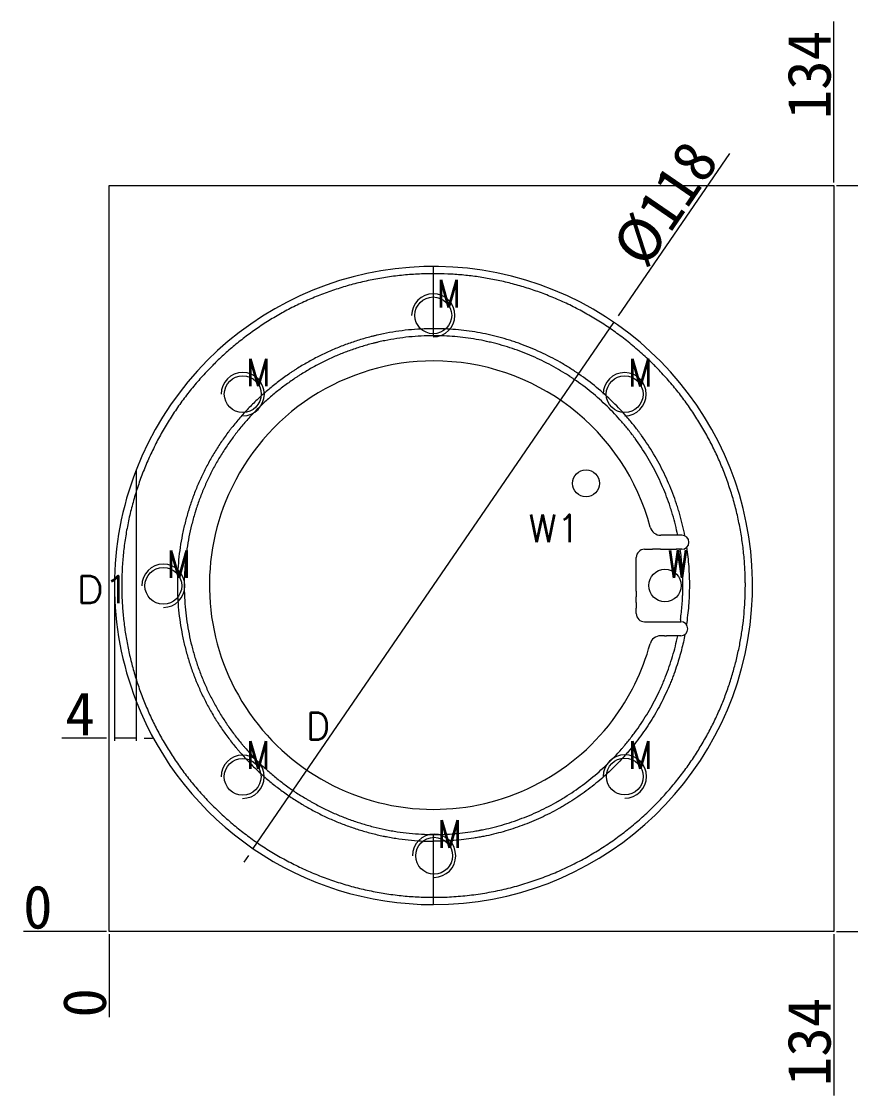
# Model space of a CAD drawing. Header units: millimetres. Extents: x 18002 to 18519, y 54710 to 54944.
# Drawn here: x 18002.1 to 18155.4, y 54709.8 to 54908.4 of the extents above; entities that cross this region are included whole.
import ezdxf

# ---------------------------------------------------------------- set-up
doc = ezdxf.new("R2010")
doc.units = ezdxf.units.MM
doc.linetypes.add('DASHED', pattern=[0])
for name, color, linetype in [('dim', 4, 'Continuous'), ('PUNCH', 2, 'Continuous'), ('PUNCH_W', 1, 'Continuous')]:
    doc.layers.add(name, color=color, linetype=linetype)
doc.styles.add('_PUG_ERP', font='txt')
doc.styles.add('chinesef_fs', font='txt.shx', dxfattribs={"bigfont": 'gbcbig.shx'})
doc.dimstyles.new('_PUG_ERP', dxfattribs={"dimtxt": 8, "dimasz": 1.5, "dimexe": 0.5, "dimexo": 0.5, "dimgap": 0.5, "dimtad": 1, "dimtxsty": '_PUG_ERP', "dimblk": 'CLOSEDBLANK', "dimcen": 0, "dimclrd": 4, "dimclre": 4, "dimclrt": 3, "dimazin": 3, "dimtfac": 1, "dimtmove": 0, "dimatfit": 3, "dimldrblk": 'CLOSEDBLANK', "dimlwd": 9, "dimlwe": 9})

# ---------------------------------------------------------------- blocks, each defined once
blk = doc.blocks.new('*D734')
at = {"layer": 'Defpoints', "color": 0}
for p in [(18111.65, 54852.75), (18044.92, 54755.43)]:
    blk.add_point(p, dxfattribs=at)
at = {"layer": 'dim', "color": 4, "lineweight": 9}
for p, q in [((18112.5, 54853.99), (18133.07, 54884)), ((18044.92, 54755.43), (18111.65, 54852.75)), ((18044.08, 54754.19), (18043.23, 54752.95))]:
    blk.add_line(p, q, dxfattribs=at)
at = {"layer": 'dim', "color": 3, "lineweight": 13, "insert": (18121.22, 54874.66), "char_height": 8, "attachment_point": 5, "rotation": 55.5651, "style": '_PUG_ERP'}
blk.add_mtext('%%c118', dxfattribs=at)
blk = doc.blocks.new('_ClosedBlank')
blk = doc.blocks.new('*D735')
at = {"layer": 'Defpoints', "color": 0}
for p in [(18019.29, 54804.09), (18023.29, 54804.09), (18019.29, 54775.89)]:
    blk.add_point(p, dxfattribs=at)
at = {"layer": 'dim', "color": 4, "lineweight": 9}
for p, q in [((18019.29, 54803.59), (18019.29, 54775.39)), ((18023.29, 54803.59), (18023.29, 54775.39)), ((18017.79, 54775.89), (18009.57, 54775.89)), ((18023.29, 54775.89), (18019.29, 54775.89)), ((18024.79, 54775.89), (18026.29, 54775.89))]:
    blk.add_line(p, q, dxfattribs=at)
at = {"layer": 'dim', "color": 3, "lineweight": 13, "insert": (18012.93, 54780.39), "char_height": 8, "attachment_point": 5, "style": '_PUG_ERP'}
blk.add_mtext('4', dxfattribs=at)
blk = doc.blocks.new('*D736')
at = {"layer": 'Defpoints', "color": 0}
for p in [(18018.29, 54740.09), (18152.29, 54740.09), (18162.29, 54740.09)]:
    blk.add_point(p, dxfattribs=at)
at = {"layer": 'dim', "color": 4, "lineweight": 9}
blk.add_line((18152.79, 54740.09), (18168.12, 54740.09), dxfattribs=at)
at = {"layer": 'dim', "color": 3, "lineweight": 13, "insert": (18165.45, 54744.59), "char_height": 8, "attachment_point": 5, "style": '_PUG_ERP'}
blk.add_mtext('0', dxfattribs=at)
blk = doc.blocks.new('*D737')
at = {"layer": 'Defpoints', "color": 0}
for p in [(18152.29, 54878.09), (18162.29, 54878.09), (18018.29, 54740.09)]:
    blk.add_point(p, dxfattribs=at)
at = {"layer": 'dim', "color": 4, "lineweight": 9}
blk.add_line((18152.79, 54878.09), (18182.22, 54878.09), dxfattribs=at)
at = {"layer": 'dim', "color": 3, "lineweight": 13, "insert": (18172.5, 54882.59), "char_height": 8, "attachment_point": 5, "style": '_PUG_ERP'}
blk.add_mtext('138', dxfattribs=at)
blk = doc.blocks.new('*D738')
at = {"layer": 'Defpoints', "color": 0}
for p in [(18008.29, 54740.09), (18018.29, 54740.09), (18018.29, 54740.09)]:
    blk.add_point(p, dxfattribs=at)
at = {"layer": 'dim', "color": 4, "lineweight": 9}
blk.add_line((18017.79, 54740.09), (18002.45, 54740.09), dxfattribs=at)
at = {"layer": 'dim', "color": 3, "lineweight": 13, "insert": (18005.12, 54744.59), "char_height": 8, "attachment_point": 5, "style": '_PUG_ERP'}
blk.add_mtext('0', dxfattribs=at)
blk = doc.blocks.new('*D739')
at = {"layer": 'Defpoints', "color": 0}
for p in [(18018.29, 54740.09), (18152.29, 54740.09), (18152.29, 54730.09)]:
    blk.add_point(p, dxfattribs=at)
at = {"layer": 'dim', "color": 4, "lineweight": 9}
blk.add_line((18152.29, 54739.59), (18152.29, 54709.78), dxfattribs=at)
at = {"layer": 'dim', "color": 3, "lineweight": 13, "insert": (18147.79, 54719.68), "char_height": 8, "attachment_point": 5, "rotation": 90, "style": '_PUG_ERP'}
blk.add_mtext('134', dxfattribs=at)
blk = doc.blocks.new('*D740')
at = {"layer": 'Defpoints', "color": 0}
for p in [(18018.29, 54740.09), (18018.29, 54740.09), (18018.29, 54730.09)]:
    blk.add_point(p, dxfattribs=at)
at = {"layer": 'dim', "color": 4, "lineweight": 9}
blk.add_line((18018.29, 54739.59), (18018.29, 54724.25), dxfattribs=at)
at = {"layer": 'dim', "color": 3, "lineweight": 13, "insert": (18013.79, 54726.92), "char_height": 8, "attachment_point": 5, "rotation": 90, "style": '_PUG_ERP'}
blk.add_mtext('0', dxfattribs=at)
blk = doc.blocks.new('*D741')
at = {"layer": 'Defpoints', "color": 0}
for p in [(18152.29, 54888.09), (18152.29, 54878.09), (18018.29, 54740.09)]:
    blk.add_point(p, dxfattribs=at)
at = {"layer": 'dim', "color": 4, "lineweight": 9}
blk.add_line((18152.29, 54878.59), (18152.29, 54908.4), dxfattribs=at)
at = {"layer": 'dim', "color": 3, "lineweight": 13, "insert": (18147.79, 54898.49), "char_height": 8, "attachment_point": 5, "rotation": 90, "style": '_PUG_ERP'}
blk.add_mtext('134', dxfattribs=at)

msp = doc.modelspace()

# ---------------------------------------------------------------- linework, layer by layer
at = {"layer": 'dim', "color": 252, "linetype": 'DASHED', "lineweight": 13, "ltscale": 0.2}
msp.add_lwpolyline([(18018.287, 54740.088), (18018.287, 54878.088), (18152.287, 54878.088), (18152.287, 54740.088)], close=True, dxfattribs=at)
at = {"layer": 'PUNCH', "color": 2, "linetype": 'Continuous', "lineweight": 18}
msp.add_line((18023.287, 54825.442), (18023.287, 54782.734), dxfattribs=at)
at = {"layer": 'PUNCH', "color": 2, "linetype": 'DASHED', "lineweight": 13, "ltscale": 0.34348}
msp.add_line((18078.292, 54745.088), (18078.292, 54746.434), dxfattribs=at)
at = {"layer": 'PUNCH', "color": 42, "linetype": 'Continuous', "lineweight": 18}
for centre, radius in [((18078.243, 54854.05), 3.403), ((18043.006, 54839.48), 3.403), ((18113.639, 54839.473), 3.403), ((18106.487, 54822.988), 2.5), ((18028.324, 54804.044), 3.403), ((18042.989, 54768.728), 3.403), ((18113.663, 54768.771), 3.403), ((18078.39, 54754.125), 3.403)]:
    msp.add_circle(centre, radius, dxfattribs=at)
at = {"layer": 'PUNCH', "color": 1, "linetype": 'Continuous', "lineweight": 18}
for start, end in [(270, 158.78093), (158.78093, 201.21907), (201.21907, 270)]:
    msp.add_arc((18078.287, 54804.088), 59, start, end, dxfattribs=at)
at = {"layer": 'PUNCH', "color": 42, "linetype": 'Continuous', "lineweight": 13}
for centre in [(18078.243, 54854.05), (18043.006, 54839.48), (18113.639, 54839.473), (18028.324, 54804.044), (18042.989, 54768.728), (18113.663, 54768.771), (18078.39, 54754.125)]:
    msp.add_arc(centre, 4, 270, 180, dxfattribs=at)
at = {"layer": 'PUNCH', "color": 155, "linetype": 'DASHED', "lineweight": 13, "ltscale": 0.34348}
for points in [[(18078.292, 54861.758), (18078.295, 54862.201), (18078.299, 54862.645), (18078.303, 54863.088)], [(18124.388, 54803.234), (18124.399, 54803.823), (18124.399, 54804.41), (18124.388, 54804.996)], [(18123.964, 54797.808), (18123.945, 54797.668), (18123.925, 54797.528), (18123.904, 54797.388)], [(18124.786, 54795.036), (18124.602, 54794.09), (18124.176, 54792.211), (18123.634, 54790.355), (18123.334, 54789.433)]]:
    msp.add_open_spline(points, degree=3, dxfattribs=at)
for points, degree, knots in [([(18078.292, 54861.758), (18077.294, 54861.758), (18076.299, 54861.732), (18074.814, 54861.655), (18074.32, 54861.623), (18073.335, 54861.546), (18072.844, 54861.502), (18071.866, 54861.4), (18071.378, 54861.344), (18070.405, 54861.218), (18069.92, 54861.149), (18068.954, 54860.999), (18068.473, 54860.917), (18067.514, 54860.744), (18067.037, 54860.651), (18065.612, 54860.355), (18064.67, 54860.134), (18062.804, 54859.647), (18061.881, 54859.381), (18060.056, 54858.806), (18059.153, 54858.497), (18057.816, 54858.002), (18057.374, 54857.832), (18056.494, 54857.481), (18056.058, 54857.3), (18055.19, 54856.93), (18054.76, 54856.739), (18053.905, 54856.349), (18053.48, 54856.148), (18052.638, 54855.738), (18052.22, 54855.529), (18051.391, 54855.1), (18050.981, 54854.881), (18049.758, 54854.211), (18048.956, 54853.746), (18047.382, 54852.781), (18046.61, 54852.282), (18045.095, 54851.252), (18044.353, 54850.72), (18042.9, 54849.627), (18042.189, 54849.065), (18041.147, 54848.201), (18040.803, 54847.91), (18040.125, 54847.32), (18039.79, 54847.021), (18039.128, 54846.418), (18038.801, 54846.113), (18038.155, 54845.497), (18037.837, 54845.186), (18037.522, 54844.871), (18037.521, 54844.87), (18037.52, 54844.869), (18037.518, 54844.867), (18037.514, 54844.863), (18037.505, 54844.854), (18037.486, 54844.835), (18037.45, 54844.799), (18037.377, 54844.726), (18037.232, 54844.579), (18037.108, 54844.453), (18036.861, 54844.2), (18036.697, 54844.03), (18036.209, 54843.517), (18035.888, 54843.171), (18035.254, 54842.472), (18034.941, 54842.119), (18034.325, 54841.404), (18034.021, 54841.043), (18033.124, 54839.949), (18032.543, 54839.205), (18031.418, 54837.689), (18030.875, 54836.917), (18029.826, 54835.349), (18029.321, 54834.551), (18028.594, 54833.337), (18028.356, 54832.929), (18027.891, 54832.108), (18027.663, 54831.695), (18027.219, 54830.863), (18027.001, 54830.444), (18026.577, 54829.601), (18026.37, 54829.177), (18025.966, 54828.324), (18025.77, 54827.895), (18025.387, 54827.032), (18025.202, 54826.598), (18024.66, 54825.291), (18024.32, 54824.41), (18023.684, 54822.633), (18023.388, 54821.737), (18022.84, 54819.931), (18022.589, 54819.021), (18022.245, 54817.648), (18022.136, 54817.188), (18021.929, 54816.268), (18021.831, 54815.806), (18021.647, 54814.881), (18021.561, 54814.417), (18021.4, 54813.487), (18021.325, 54813.021), (18021.186, 54812.088), (18021.123, 54811.62), (18021.007, 54810.683), (18020.955, 54810.215), (18020.863, 54809.276), (18020.822, 54808.806), (18020.753, 54807.864), (18020.724, 54807.393), (18020.655, 54805.979), (18020.632, 54805.036), (18020.632, 54804.092), (18020.632, 54804.091), (18020.632, 54804.09), (18020.632, 54804.089), (18020.632, 54804.086), (18020.632, 54804.08), (18020.632, 54804.068), (18020.632, 54804.044), (18020.632, 54803.996), (18020.632, 54803.9), (18020.633, 54803.707), (18020.636, 54803.322), (18020.642, 54802.992), (18020.657, 54802.331), (18020.672, 54801.89), (18020.733, 54800.566), (18020.794, 54799.682), (18020.916, 54798.357), (18020.962, 54797.915), (18021.064, 54797.031), (18021.12, 54796.59), (18021.243, 54795.706), (18021.31, 54795.265), (18021.454, 54794.383), (18021.531, 54793.943), (18021.695, 54793.062), (18021.783, 54792.623), (18021.968, 54791.745), (18022.066, 54791.306), (18022.272, 54790.431), (18022.489, 54789.556), (18022.727, 54788.686), (18023.099, 54787.383), (18023.368, 54786.518), (18023.949, 54784.799), (18024.26, 54783.943), (18024.924, 54782.246), (18025.276, 54781.403), (18026.023, 54779.732), (18026.418, 54778.902), (18027.247, 54777.261), (18027.683, 54776.449), (18028.594, 54774.843), (18029.07, 54774.048), (18030.061, 54772.481), (18030.577, 54771.708), (18031.648, 54770.183), (18032.203, 54769.433), (18033.065, 54768.325), (18033.357, 54767.959), (18033.95, 54767.233), (18034.251, 54766.874), (18034.864, 54766.161), (18035.174, 54765.808), (18035.805, 54765.109), (18036.125, 54764.763), (18037.099, 54763.736), (18037.766, 54763.066), (18039.136, 54761.757), (18039.839, 54761.118), (18041.277, 54759.873), (18042.013, 54759.267), (18043.519, 54758.089), (18044.287, 54757.518), (18045.856, 54756.412), (18046.655, 54755.878), (18047.876, 54755.106), (18048.287, 54754.853), (18049.116, 54754.358), (18049.534, 54754.115), (18050.798, 54753.402), (18051.654, 54752.947), (18052.957, 54752.295), (18053.395, 54752.083), (18054.277, 54751.671), (18054.72, 54751.469), (18055.614, 54751.078), (18056.063, 54750.888), (18056.968, 54750.519), (18057.424, 54750.34), (18058.798, 54749.82), (18059.725, 54749.496), (18061.597, 54748.895), (18062.543, 54748.617), (18064.452, 54748.111), (18065.415, 54747.881), (18066.87, 54747.574), (18067.357, 54747.478), (18068.333, 54747.298), (18068.823, 54747.214), (18069.807, 54747.059), (18070.3, 54746.988), (18071.289, 54746.858), (18071.785, 54746.8), (18072.779, 54746.696), (18073.277, 54746.65), (18074.275, 54746.571), (18074.775, 54746.539), (18076.279, 54746.46), (18077.284, 54746.434), (18078.292, 54746.434)], 3, [0, 0, 0, 0, 0.015625, 0.015625, 0.0234375, 0.0234375, 0.03125, 0.03125, 0.0390625, 0.0390625, 0.046875, 0.046875, 0.0546875, 0.0546875, 0.0625, 0.0625, 0.078125, 0.078125, 0.09375, 0.09375, 0.109375, 0.109375, 0.1171875, 0.1171875, 0.125, 0.125, 0.1328125, 0.1328125, 0.140625, 0.140625, 0.1484375, 0.1484375, 0.15625, 0.15625, 0.171875, 0.171875, 0.1875, 0.1875, 0.203125, 0.203125, 0.21875, 0.21875, 0.2265625, 0.2265625, 0.234375, 0.234375, 0.2421875, 0.2421875, 0.25, 0.25, 0.2500153, 0.2500153, 0.2500305, 0.250061, 0.2501221, 0.2502441, 0.2504883, 0.2509766, 0.2519531, 0.2539062, 0.2539062, 0.2578125, 0.2578125, 0.265625, 0.265625, 0.2734375, 0.2734375, 0.28125, 0.28125, 0.296875, 0.296875, 0.3125, 0.3125, 0.328125, 0.328125, 0.3359375, 0.3359375, 0.34375, 0.34375, 0.3515625, 0.3515625, 0.359375, 0.359375, 0.3671875, 0.3671875, 0.375, 0.375, 0.390625, 0.390625, 0.40625, 0.40625, 0.421875, 0.421875, 0.4296875, 0.4296875, 0.4375, 0.4375, 0.4453125, 0.4453125, 0.453125, 0.453125, 0.4609375, 0.4609375, 0.46875, 0.46875, 0.4765625, 0.4765625, 0.484375, 0.484375, 0.5, 0.5, 0.5000076, 0.5000076, 0.5000153, 0.5000305, 0.500061, 0.5001221, 0.5002441, 0.5004883, 0.5009766, 0.5019531, 0.5039062, 0.5078125, 0.5078125, 0.515625, 0.515625, 0.53125, 0.53125, 0.5390625, 0.5390625, 0.546875, 0.546875, 0.5546875, 0.5546875, 0.5625, 0.5625, 0.5703125, 0.5703125, 0.578125, 0.578125, 0.5859375, 0.59375, 0.59375, 0.609375, 0.609375, 0.625, 0.625, 0.640625, 0.640625, 0.65625, 0.65625, 0.671875, 0.671875, 0.6875, 0.6875, 0.703125, 0.703125, 0.71875, 0.71875, 0.7265625, 0.7265625, 0.734375, 0.734375, 0.7421875, 0.7421875, 0.75, 0.75, 0.765625, 0.765625, 0.78125, 0.78125, 0.796875, 0.796875, 0.8125, 0.8125, 0.828125, 0.828125, 0.8359375, 0.8359375, 0.84375, 0.84375, 0.859375, 0.859375, 0.8671875, 0.8671875, 0.875, 0.875, 0.8828125, 0.8828125, 0.890625, 0.890625, 0.90625, 0.90625, 0.921875, 0.921875, 0.9375, 0.9375, 0.9453125, 0.9453125, 0.953125, 0.953125, 0.9609375, 0.9609375, 0.96875, 0.96875, 0.9765625, 0.9765625, 0.984375, 0.984375, 1, 1, 1, 1]), ([(18078.292, 54851.59), (18078.292, 54851.675), (18078.292, 54851.965), (18078.292, 54852.466), (18078.292, 54853.299), (18078.292, 54854.443), (18078.292, 54855.992), (18078.292, 54858.256), (18078.292, 54859.859), (18078.292, 54860.895), (18078.292, 54861.492), (18078.292, 54861.758)], 5, [0, 0, 0, 0, 0, 0, 0.0283927, 0.0960099, 0.163627, 0.2681736, 0.3727202, 0.5818135, 1, 1, 1, 1, 1, 1]), ([(18078.292, 54746.434), (18079.41, 54746.434), (18080.523, 54746.466), (18082.181, 54746.562), (18082.732, 54746.602), (18083.83, 54746.698), (18084.377, 54746.753), (18085.466, 54746.879), (18086.008, 54746.95), (18087.088, 54747.106), (18087.626, 54747.192), (18088.696, 54747.377), (18089.227, 54747.478), (18090.286, 54747.692), (18090.812, 54747.807), (18091.859, 54748.05), (18092.38, 54748.179), (18093.414, 54748.45), (18093.928, 54748.592), (18095.459, 54749.039), (18096.467, 54749.363), (18097.956, 54749.888), (18098.449, 54750.07), (18099.427, 54750.445), (18099.912, 54750.638), (18100.874, 54751.038), (18101.351, 54751.243), (18102.297, 54751.666), (18102.767, 54751.884), (18103.696, 54752.33), (18104.157, 54752.558), (18105.069, 54753.026), (18105.521, 54753.266), (18106.863, 54754), (18107.74, 54754.511), (18109.457, 54755.572), (18110.296, 54756.121), (18111.937, 54757.258), (18112.739, 54757.844), (18113.911, 54758.749), (18114.297, 54759.055), (18115.058, 54759.674), (18115.434, 54759.988), (18116.175, 54760.623), (18116.541, 54760.945), (18117.262, 54761.595), (18117.618, 54761.923), (18118.668, 54762.92), (18119.348, 54763.598), (18120.665, 54764.979), (18121.304, 54765.682), (18122.537, 54767.109), (18123.133, 54767.834), (18124.282, 54769.303), (18124.835, 54770.047), (18125.899, 54771.552), (18126.41, 54772.313), (18127.145, 54773.464), (18127.384, 54773.85), (18127.853, 54774.624), (18128.082, 54775.013), (18128.53, 54775.794), (18128.749, 54776.185), (18129.175, 54776.971), (18129.383, 54777.365), (18129.992, 54778.551), (18130.377, 54779.346), (18131.107, 54780.944), (18131.451, 54781.745), (18132.099, 54783.353), (18132.402, 54784.16), (18132.97, 54785.775), (18133.234, 54786.584), (18133.724, 54788.201), (18133.949, 54789.01), (18134.362, 54790.627), (18134.55, 54791.434), (18134.889, 54793.045), (18135.039, 54793.849), (18135.306, 54795.451), (18135.421, 54796.25), (18135.617, 54797.841), (18135.697, 54798.633), (18135.826, 54800.208), (18135.873, 54800.992), (18135.936, 54802.55), (18135.951, 54803.324), (18135.951, 54804.092), (18135.951, 54804.093), (18135.951, 54804.093), (18135.951, 54804.094), (18135.951, 54804.095), (18135.951, 54804.099), (18135.951, 54804.105), (18135.951, 54804.118), (18135.951, 54804.144), (18135.951, 54804.195), (18135.951, 54804.299), (18135.95, 54804.505), (18135.946, 54804.918), (18135.94, 54805.271), (18135.923, 54805.979), (18135.905, 54806.45), (18135.859, 54807.393), (18135.83, 54807.864), (18135.761, 54808.805), (18135.72, 54809.275), (18135.628, 54810.214), (18135.576, 54810.683), (18135.461, 54811.619), (18135.397, 54812.087), (18135.259, 54813.021), (18135.184, 54813.487), (18135.022, 54814.416), (18134.936, 54814.88), (18134.752, 54815.805), (18134.654, 54816.267), (18134.448, 54817.188), (18134.339, 54817.647), (18133.995, 54819.02), (18133.743, 54819.93), (18133.195, 54821.736), (18132.899, 54822.632), (18132.263, 54824.409), (18131.924, 54825.29), (18131.382, 54826.598), (18131.196, 54827.031), (18130.814, 54827.894), (18130.617, 54828.323), (18130.214, 54829.176), (18130.007, 54829.6), (18129.582, 54830.443), (18129.365, 54830.862), (18128.92, 54831.694), (18128.693, 54832.107), (18128.228, 54832.929), (18127.99, 54833.336), (18127.262, 54834.551), (18126.757, 54835.348), (18125.709, 54836.917), (18125.165, 54837.689), (18124.041, 54839.205), (18123.46, 54839.949), (18122.562, 54841.043), (18122.258, 54841.404), (18121.642, 54842.119), (18121.329, 54842.472), (18120.695, 54843.171), (18120.374, 54843.517), (18119.723, 54844.201), (18119.394, 54844.538), (18119.06, 54844.872), (18119.06, 54844.872), (18119.059, 54844.873), (18119.058, 54844.874), (18119.055, 54844.877), (18119.05, 54844.882), (18119.041, 54844.891), (18119.021, 54844.911), (18118.982, 54844.95), (18118.903, 54845.028), (18118.746, 54845.184), (18118.61, 54845.317), (18118.338, 54845.582), (18118.156, 54845.758), (18117.606, 54846.279), (18117.235, 54846.621), (18116.487, 54847.294), (18116.11, 54847.625), (18115.348, 54848.275), (18114.964, 54848.595), (18113.802, 54849.536), (18113.014, 54850.14), (18111.416, 54851.303), (18110.606, 54851.861), (18109.376, 54852.663), (18108.964, 54852.925), (18108.134, 54853.436), (18107.717, 54853.686), (18106.878, 54854.174), (18106.457, 54854.413), (18105.61, 54854.877), (18105.185, 54855.104), (18104.331, 54855.545), (18103.903, 54855.76), (18103.042, 54856.177), (18102.61, 54856.381), (18101.309, 54856.972), (18100.437, 54857.343), (18098.684, 54858.039), (18097.802, 54858.364), (18096.033, 54858.968), (18095.146, 54859.247), (18093.812, 54859.631), (18093.367, 54859.754), (18092.476, 54859.987), (18092.03, 54860.099), (18091.138, 54860.31), (18090.692, 54860.41), (18089.8, 54860.599), (18089.354, 54860.688), (18088.462, 54860.855), (18088.016, 54860.933), (18087.125, 54861.079), (18086.679, 54861.146), (18085.789, 54861.27), (18085.344, 54861.326), (18084.456, 54861.429), (18084.012, 54861.475), (18082.684, 54861.597), (18081.8, 54861.657), (18080.04, 54861.738), (18079.163, 54861.758), (18078.292, 54861.758)], 3, [0, 0, 0, 0, 0.015625, 0.015625, 0.0234375, 0.0234375, 0.03125, 0.03125, 0.0390625, 0.0390625, 0.046875, 0.046875, 0.0546875, 0.0546875, 0.0625, 0.0625, 0.0703125, 0.0703125, 0.078125, 0.078125, 0.09375, 0.09375, 0.1015625, 0.1015625, 0.109375, 0.109375, 0.1171875, 0.1171875, 0.125, 0.125, 0.1328125, 0.1328125, 0.140625, 0.140625, 0.15625, 0.15625, 0.171875, 0.171875, 0.1875, 0.1875, 0.1953125, 0.1953125, 0.203125, 0.203125, 0.2109375, 0.2109375, 0.21875, 0.21875, 0.234375, 0.234375, 0.25, 0.25, 0.265625, 0.265625, 0.28125, 0.28125, 0.296875, 0.296875, 0.3046875, 0.3046875, 0.3125, 0.3125, 0.3203125, 0.3203125, 0.328125, 0.328125, 0.34375, 0.34375, 0.359375, 0.359375, 0.375, 0.375, 0.390625, 0.390625, 0.40625, 0.40625, 0.421875, 0.421875, 0.4375, 0.4375, 0.453125, 0.453125, 0.46875, 0.46875, 0.484375, 0.484375, 0.5, 0.5, 0.5000038, 0.5000038, 0.5000076, 0.5000153, 0.5000305, 0.500061, 0.5001221, 0.5002441, 0.5004883, 0.5009766, 0.5019531, 0.5039062, 0.5078125, 0.5078125, 0.515625, 0.515625, 0.5234375, 0.5234375, 0.53125, 0.53125, 0.5390625, 0.5390625, 0.546875, 0.546875, 0.5546875, 0.5546875, 0.5625, 0.5625, 0.5703125, 0.5703125, 0.578125, 0.578125, 0.59375, 0.59375, 0.609375, 0.609375, 0.625, 0.625, 0.6328125, 0.6328125, 0.640625, 0.640625, 0.6484375, 0.6484375, 0.65625, 0.65625, 0.6640625, 0.6640625, 0.671875, 0.671875, 0.6875, 0.6875, 0.703125, 0.703125, 0.71875, 0.71875, 0.7265625, 0.7265625, 0.734375, 0.734375, 0.7421875, 0.7421875, 0.75, 0.75, 0.7500076, 0.7500076, 0.7500153, 0.7500305, 0.750061, 0.7501221, 0.7502441, 0.7504883, 0.7509766, 0.7519531, 0.7539062, 0.7539062, 0.7578125, 0.7578125, 0.765625, 0.765625, 0.7734375, 0.7734375, 0.78125, 0.78125, 0.796875, 0.796875, 0.8125, 0.8125, 0.8203125, 0.8203125, 0.828125, 0.828125, 0.8359375, 0.8359375, 0.84375, 0.84375, 0.8515625, 0.8515625, 0.859375, 0.859375, 0.875, 0.875, 0.890625, 0.890625, 0.90625, 0.90625, 0.9140625, 0.9140625, 0.921875, 0.921875, 0.9296875, 0.9296875, 0.9375, 0.9375, 0.9453125, 0.9453125, 0.953125, 0.953125, 0.9609375, 0.9609375, 0.96875, 0.96875, 0.984375, 0.984375, 1, 1, 1, 1]), ([(18078.291, 54851.59), (18076.728, 54851.587), (18075.175, 54851.505), (18072.86, 54851.267), (18072.09, 54851.168), (18070.557, 54850.933), (18069.792, 54850.796), (18068.65, 54850.562), (18068.079, 54850.438), (18067.51, 54850.303), (18067.131, 54850.211), (18066.941, 54850.164), (18065.995, 54849.921), (18064.498, 54849.497), (18062.298, 54848.756), (18060.144, 54847.912), (18058.035, 54846.966), (18055.971, 54845.919), (18054.626, 54845.153), (18053.628, 54844.553), (18053.132, 54844.246), (18052.559, 54843.877), (18052.314, 54843.716), (18052.151, 54843.609), (18052.07, 54843.555), (18051.34, 54843.066), (18050.07, 54842.169), (18048.241, 54840.74), (18046.489, 54839.231), (18044.813, 54837.64), (18043.214, 54835.967), (18042.2, 54834.797), (18041.459, 54833.899), (18041.093, 54833.444), (18040.735, 54832.982), (18040.498, 54832.672), (18040.38, 54832.516), (18039.797, 54831.734), (18038.9, 54830.464), (18037.655, 54828.507), (18036.512, 54826.498), (18035.469, 54824.437), (18034.527, 54822.324), (18033.967, 54820.88), (18033.573, 54819.784), (18033.382, 54819.233), (18033.201, 54818.676), (18033.112, 54818.397), (18033.083, 54818.304), (18033.025, 54818.117), (18032.996, 54818.024), (18032.74, 54817.185), (18032.325, 54815.687), (18031.815, 54813.424), (18031.418, 54811.146), (18031.134, 54808.853), (18030.961, 54806.544), (18030.921, 54804.995), (18030.92, 54803.829), (18030.926, 54803.342), (18030.942, 54802.757), (18030.948, 54802.562), (18030.959, 54802.269), (18030.967, 54802.074), (18031.014, 54801.101), (18031.128, 54799.553), (18031.412, 54797.252), (18031.807, 54794.975), (18032.312, 54792.72), (18032.93, 54790.487), (18033.417, 54789.015), (18033.811, 54787.916), (18033.947, 54787.551), (18034.123, 54787.095), (18034.158, 54787.004), (18034.23, 54786.823), (18034.338, 54786.551), (18034.448, 54786.28), (18034.822, 54785.382), (18035.454, 54783.964), (18036.5, 54781.897), (18037.644, 54779.888), (18038.885, 54777.938), (18040.224, 54776.047), (18041.302, 54774.672), (18041.927, 54773.924), (18042.179, 54773.626), (18042.306, 54773.478), (18042.69, 54773.035), (18042.949, 54772.744), (18043.734, 54771.882), (18044.807, 54770.762), (18046.489, 54769.168), (18048.242, 54767.661), (18050.066, 54766.238), (18051.962, 54764.901), (18053.356, 54764.016), (18054.11, 54763.565), (18054.278, 54763.466), (18054.362, 54763.416), (18054.614, 54763.268), (18055.121, 54762.975), (18055.632, 54762.693), (18056.658, 54762.141), (18058.04, 54761.44), (18060.152, 54760.493), (18062.304, 54759.65), (18064.495, 54758.91), (18066.727, 54758.276), (18068.336, 54757.902), (18069.197, 54757.728), (18069.388, 54757.689), (18069.484, 54757.671), (18069.772, 54757.615), (18070.347, 54757.507), (18070.924, 54757.411), (18072.079, 54757.232), (18072.851, 54757.132), (18075.172, 54756.89), (18076.727, 54756.806), (18078.291, 54756.802)], 3, [0, 0, 0, 0, 0.03125, 0.03125, 0.046875, 0.046875, 0.0625, 0.0625, 0.0703125, 0.0742188, 0.0742188, 0.078125, 0.078125, 0.09375, 0.109375, 0.125, 0.140625, 0.15625, 0.171875, 0.171875, 0.1796875, 0.1835938, 0.1855469, 0.1855469, 0.1875, 0.1875, 0.203125, 0.21875, 0.234375, 0.25, 0.265625, 0.28125, 0.28125, 0.2890625, 0.2929688, 0.2929688, 0.296875, 0.296875, 0.3125, 0.328125, 0.34375, 0.359375, 0.375, 0.390625, 0.390625, 0.3984375, 0.4023438, 0.4023438, 0.4042969, 0.4042969, 0.40625, 0.40625, 0.421875, 0.4375, 0.453125, 0.46875, 0.484375, 0.5, 0.5, 0.5078125, 0.5097656, 0.5117187, 0.5117187, 0.515625, 0.515625, 0.53125, 0.546875, 0.5625, 0.578125, 0.59375, 0.609375, 0.609375, 0.6171875, 0.6171875, 0.6191406, 0.6191406, 0.6210937, 0.625, 0.625, 0.640625, 0.65625, 0.671875, 0.6875, 0.703125, 0.71875, 0.7226562, 0.7226562, 0.7265625, 0.7265625, 0.734375, 0.734375, 0.75, 0.765625, 0.78125, 0.796875, 0.8125, 0.828125, 0.8300781, 0.8300781, 0.8320312, 0.8320312, 0.8359375, 0.84375, 0.84375, 0.859375, 0.875, 0.890625, 0.90625, 0.921875, 0.9375, 0.9394531, 0.9394531, 0.9414062, 0.9414062, 0.9453125, 0.953125, 0.953125, 0.96875, 0.96875, 1, 1, 1, 1]), ([(18078.293, 54850.291), (18078.292, 54850.508), (18078.292, 54850.726), (18078.291, 54851.16), (18078.291, 54851.376), (18078.29, 54851.59)], 3, [0, 0, 0, 0, 0.5, 0.5, 1, 1, 1, 1]), ([(18124.781, 54813.257), (18124.521, 54814.587), (18124.204, 54815.91), (18123.781, 54817.389), (18123.733, 54817.553), (18123.636, 54817.881), (18123.586, 54818.045), (18123.434, 54818.537), (18123.329, 54818.862), (18123.005, 54819.835), (18122.775, 54820.477), (18122.047, 54822.382), (18121.509, 54823.625), (18120.33, 54826.059), (18119.689, 54827.25), (18118.302, 54829.58), (18117.557, 54830.718), (18116.658, 54831.968), (18116.557, 54832.106), (18116.354, 54832.382), (18116.251, 54832.52), (18115.942, 54832.931), (18115.734, 54833.202), (18115.1, 54834.007), (18114.667, 54834.533), (18113.339, 54836.079), (18112.412, 54837.067), (18110.48, 54838.96), (18109.474, 54839.865), (18107.382, 54841.592), (18106.296, 54842.414), (18105.028, 54843.289), (18104.886, 54843.386), (18104.602, 54843.578), (18104.174, 54843.863), (18103.743, 54844.141), (18102.875, 54844.687), (18102.29, 54845.038), (18100.516, 54846.051), (18099.307, 54846.674), (18096.837, 54847.816), (18095.576, 54848.336), (18094.127, 54848.86), (18093.966, 54848.917), (18093.642, 54849.03), (18093.48, 54849.086), (18092.993, 54849.25), (18092.667, 54849.356), (18091.689, 54849.662), (18091.035, 54849.852), (18089.064, 54850.376), (18087.741, 54850.667), (18085.074, 54851.133), (18083.732, 54851.308), (18081.027, 54851.539), (18079.664, 54851.595), (18078.291, 54851.59)], 3, [0, 0, 0, 0, 0.0625, 0.0625, 0.0703125, 0.0703125, 0.078125, 0.078125, 0.09375, 0.09375, 0.125, 0.125, 0.1875, 0.1875, 0.25, 0.25, 0.3125, 0.3125, 0.3203125, 0.3203125, 0.328125, 0.328125, 0.34375, 0.34375, 0.375, 0.375, 0.4375, 0.4375, 0.5, 0.5, 0.5625, 0.5625, 0.5703125, 0.5703125, 0.578125, 0.59375, 0.59375, 0.625, 0.625, 0.6875, 0.6875, 0.75, 0.75, 0.7578125, 0.7578125, 0.765625, 0.765625, 0.78125, 0.78125, 0.8125, 0.8125, 0.875, 0.875, 0.9375, 0.9375, 1, 1, 1, 1]), ([(18078.291, 54850.291), (18076.769, 54850.288), (18075.256, 54850.208), (18073, 54849.977), (18072.251, 54849.881), (18070.757, 54849.652), (18070.012, 54849.519), (18068.899, 54849.292), (18068.343, 54849.171), (18067.696, 54849.018), (18067.419, 54848.95), (18067.234, 54848.904), (18067.142, 54848.88), (18066.313, 54848.668), (18064.854, 54848.255), (18062.711, 54847.534), (18060.613, 54846.712), (18058.559, 54845.791), (18056.549, 54844.772), (18055.238, 54844.025), (18054.267, 54843.44), (18053.784, 54843.141), (18053.305, 54842.833), (18052.987, 54842.625), (18052.828, 54842.52), (18052.039, 54841.99), (18050.802, 54841.116), (18049.021, 54839.724), (18047.316, 54838.253), (18045.686, 54836.702), (18044.13, 54835.072), (18043.143, 54833.932), (18042.422, 54833.056), (18042.066, 54832.613), (18041.718, 54832.162), (18041.545, 54831.936), (18041.487, 54831.86), (18041.373, 54831.708), (18041.316, 54831.632), (18040.806, 54830.946), (18039.933, 54829.709), (18038.723, 54827.803), (18037.611, 54825.845), (18036.598, 54823.837), (18035.682, 54821.779), (18035.138, 54820.373), (18034.755, 54819.305), (18034.57, 54818.768), (18034.394, 54818.226), (18034.308, 54817.954), (18034.279, 54817.863), (18034.223, 54817.682), (18034.195, 54817.591), (18033.947, 54816.773), (18033.544, 54815.315), (18033.05, 54813.112), (18032.665, 54810.894), (18032.39, 54808.661), (18032.224, 54806.413), (18032.187, 54804.904), (18032.187, 54803.769), (18032.192, 54803.39), (18032.206, 54802.82), (18032.212, 54802.63), (18032.226, 54802.25), (18032.234, 54802.06), (18032.281, 54801.113), (18032.394, 54799.606), (18032.672, 54797.367), (18033.059, 54795.15), (18033.554, 54792.955), (18034.158, 54790.782), (18034.633, 54789.348), (18035.018, 54788.279), (18035.151, 54787.923), (18035.426, 54787.214), (18035.568, 54786.862), (18036.006, 54785.812), (18036.622, 54784.433), (18037.642, 54782.422), (18038.758, 54780.467), (18039.969, 54778.57), (18041.275, 54776.729), (18042.327, 54775.391), (18042.936, 54774.663), (18043.121, 54774.446), (18043.183, 54774.373), (18043.307, 54774.229), (18043.617, 54773.87), (18043.933, 54773.516), (18044.699, 54772.677), (18045.745, 54771.588), (18047.384, 54770.038), (18049.093, 54768.572), (18050.872, 54767.189), (18052.721, 54765.89), (18054.08, 54765.029), (18054.815, 54764.591), (18054.979, 54764.494), (18055.061, 54764.446), (18055.307, 54764.302), (18055.801, 54764.018), (18056.299, 54763.744), (18057.299, 54763.208), (18058.646, 54762.528), (18060.705, 54761.609), (18062.802, 54760.792), (18064.938, 54760.075), (18067.113, 54759.461), (18068.59, 54759.122), (18069.521, 54758.932), (18069.708, 54758.895), (18070.081, 54758.823), (18070.641, 54758.72), (18071.201, 54758.627), (18072.321, 54758.456), (18073.068, 54758.361), (18075.307, 54758.131), (18076.8, 54758.052), (18078.291, 54758.048)], 3, [0, 0, 0, 0, 0.03125, 0.03125, 0.046875, 0.046875, 0.0625, 0.0625, 0.0703125, 0.0742188, 0.0761719, 0.0761719, 0.078125, 0.078125, 0.09375, 0.109375, 0.125, 0.140625, 0.15625, 0.171875, 0.171875, 0.1796875, 0.1835938, 0.1835938, 0.1875, 0.1875, 0.203125, 0.21875, 0.234375, 0.25, 0.265625, 0.28125, 0.28125, 0.2890625, 0.2929688, 0.2929688, 0.2949219, 0.2949219, 0.296875, 0.296875, 0.3125, 0.328125, 0.34375, 0.359375, 0.375, 0.390625, 0.390625, 0.3984375, 0.4023437, 0.4023437, 0.4042969, 0.4042969, 0.40625, 0.40625, 0.421875, 0.4375, 0.453125, 0.46875, 0.484375, 0.5, 0.5, 0.5078125, 0.5078125, 0.5117187, 0.5117187, 0.515625, 0.515625, 0.53125, 0.546875, 0.5625, 0.578125, 0.59375, 0.609375, 0.609375, 0.6171875, 0.6171875, 0.625, 0.625, 0.640625, 0.65625, 0.671875, 0.6875, 0.703125, 0.71875, 0.7226562, 0.7226562, 0.7246094, 0.7246094, 0.7265625, 0.734375, 0.734375, 0.75, 0.765625, 0.78125, 0.796875, 0.8125, 0.828125, 0.8300781, 0.8300781, 0.8320312, 0.8320312, 0.8359375, 0.84375, 0.84375, 0.859375, 0.875, 0.890625, 0.90625, 0.921875, 0.9375, 0.9375, 0.9414062, 0.9414062, 0.9453125, 0.953125, 0.953125, 0.96875, 0.96875, 1, 1, 1, 1]), ([(18123.458, 54813.387), (18123.195, 54814.671), (18122.878, 54815.948), (18122.456, 54817.376), (18122.384, 54817.613), (18122.31, 54817.851), (18122.261, 54818.009), (18122.136, 54818.404), (18122.006, 54818.796), (18121.685, 54819.732), (18121.459, 54820.35), (18120.741, 54822.184), (18120.212, 54823.381), (18119.054, 54825.726), (18118.426, 54826.873), (18117.07, 54829.116), (18116.341, 54830.212), (18115.464, 54831.416), (18115.366, 54831.55), (18115.168, 54831.815), (18114.868, 54832.212), (18114.564, 54832.603), (18113.947, 54833.377), (18113.526, 54833.883), (18112.234, 54835.369), (18111.333, 54836.32), (18109.456, 54838.141), (18108.479, 54839.012), (18106.449, 54840.673), (18105.395, 54841.463), (18104.165, 54842.305), (18104.028, 54842.398), (18103.752, 54842.583), (18103.338, 54842.857), (18102.921, 54843.124), (18102.081, 54843.647), (18101.516, 54843.984), (18099.802, 54844.955), (18098.636, 54845.551), (18096.259, 54846.644), (18095.048, 54847.14), (18092.578, 54848.03), (18091.32, 54848.424), (18089.878, 54848.808), (18089.717, 54848.849), (18089.396, 54848.931), (18088.914, 54849.051), (18088.431, 54849.162), (18087.463, 54849.375), (18086.816, 54849.503), (18084.87, 54849.843), (18083.565, 54850.013), (18080.94, 54850.238), (18079.621, 54850.294), (18078.293, 54850.291)], 3, [0, 0, 0, 0, 0.0625, 0.0625, 0.0703125, 0.0742188, 0.0742188, 0.078125, 0.09375, 0.09375, 0.125, 0.125, 0.1875, 0.1875, 0.25, 0.25, 0.3125, 0.3125, 0.3203125, 0.3203125, 0.328125, 0.34375, 0.34375, 0.375, 0.375, 0.4375, 0.4375, 0.5, 0.5, 0.5625, 0.5625, 0.5703125, 0.5703125, 0.578125, 0.59375, 0.59375, 0.625, 0.625, 0.6875, 0.6875, 0.75, 0.75, 0.8125, 0.8125, 0.8203125, 0.8203125, 0.828125, 0.84375, 0.84375, 0.875, 0.875, 0.9375, 0.9375, 1, 1, 1, 1]), ([(18125.097, 54796.817), (18125.281, 54797.994), (18125.42, 54799.181), (18125.562, 54800.975), (18125.598, 54801.576), (18125.629, 54802.329), (18125.634, 54802.48), (18125.644, 54802.781), (18125.656, 54803.234), (18125.661, 54803.685), (18125.666, 54805.191), (18125.582, 54807.593), (18125.317, 54809.983), (18125.139, 54811.175)], 3, [0, 0, 0, 0, 0.25, 0.25, 0.375, 0.375, 0.40625, 0.40625, 0.4375, 0.5, 0.5, 0.75, 1, 1, 1, 1]), ([(18124.388, 54804.996), (18124.369, 54805.969), (18124.32, 54806.939), (18124.162, 54808.869), (18124.052, 54809.83), (18123.913, 54810.788)], 3, [0, 0, 0, 0, 0.5, 0.5, 1, 1, 1, 1]), ([(18123.964, 54797.808), (18124.087, 54798.702), (18124.184, 54799.601), (18124.291, 54800.958), (18124.327, 54801.525), (18124.352, 54802.095), (18124.362, 54802.322), (18124.366, 54802.437), (18124.377, 54802.779), (18124.383, 54803.006), (18124.388, 54803.234)], 3, [0, 0, 0, 0, 0.5, 0.5, 0.75, 0.8125, 0.8125, 0.875, 0.875, 1, 1, 1, 1]), ([(18078.294, 54758.048), (18079.594, 54758.043), (18080.895, 54758.095), (18082.848, 54758.258), (18084.151, 54758.395), (18085.617, 54758.614), (18086.432, 54758.758), (18086.676, 54758.803), (18086.758, 54758.818), (18086.921, 54758.849), (18087.327, 54758.927), (18087.732, 54759.01), (18088.7, 54759.22), (18089.34, 54759.374), (18091.245, 54759.875), (18092.496, 54760.262), (18094.958, 54761.14), (18096.17, 54761.631), (18098.556, 54762.717), (18099.73, 54763.312), (18101.028, 54764.042), (18101.172, 54764.124), (18101.459, 54764.29), (18101.888, 54764.54), (18102.312, 54764.797), (18103.153, 54765.318), (18103.704, 54765.677), (18105.332, 54766.785), (18106.382, 54767.566), (18108.412, 54769.215), (18109.392, 54770.082), (18111.28, 54771.902), (18112.188, 54772.855), (18113.169, 54773.977), (18113.277, 54774.103), (18113.492, 54774.354), (18113.813, 54774.733), (18114.126, 54775.116), (18114.744, 54775.888), (18115.143, 54776.41), (18116.305, 54777.997), (18117.759, 54780.172), (18119.021, 54782.462), (18119.895, 54784.224), (18120.175, 54784.818), (18120.575, 54785.721), (18120.706, 54786.024), (18120.961, 54786.633), (18121.085, 54786.939), (18121.691, 54788.481), (18122.119, 54789.727), (18122.864, 54792.24), (18123.182, 54793.508), (18123.446, 54794.788)], 3, [0, 0, 0, 0, 0.0625, 0.0625, 0.09375, 0.125, 0.1328125, 0.1328125, 0.1367188, 0.1367188, 0.140625, 0.15625, 0.15625, 0.1875, 0.1875, 0.25, 0.25, 0.3125, 0.3125, 0.375, 0.375, 0.3828125, 0.3828125, 0.390625, 0.40625, 0.40625, 0.4375, 0.4375, 0.5, 0.5, 0.5625, 0.5625, 0.625, 0.625, 0.6328125, 0.6328125, 0.640625, 0.65625, 0.65625, 0.6875, 0.6875, 0.75, 0.8125, 0.8125, 0.84375, 0.84375, 0.859375, 0.859375, 0.875, 0.875, 0.9375, 0.9375, 1, 1, 1, 1]), ([(18123.334, 54789.433), (18123.143, 54788.845), (18122.939, 54788.258), (18122.615, 54787.383), (18122.504, 54787.091), (18122.333, 54786.656), (18122.275, 54786.511), (18122.158, 54786.222), (18122.099, 54786.077), (18121.562, 54784.784), (18121.041, 54783.66), (18119.917, 54781.463), (18118.71, 54779.316), (18117.337, 54777.269), (18115.881, 54775.272), (18115.112, 54774.299), (18114.198, 54773.234), (18114.095, 54773.116), (18113.89, 54772.881), (18113.58, 54772.531), (18112.847, 54771.726), (18112.201, 54771.058), (18110.885, 54769.749), (18109.07, 54768.079), (18107.133, 54766.556), (18105.135, 54765.108), (18104.106, 54764.421), (18102.78, 54763.609), (18102.513, 54763.449), (18102.109, 54763.212), (18101.974, 54763.134), (18101.703, 54762.979), (18101.025, 54762.595), (18100.34, 54762.229), (18098.683, 54761.384), (18097.561, 54760.867), (18095.285, 54759.922), (18092.976, 54759.066), (18090.601, 54758.392), (18088.793, 54757.955), (18088.187, 54757.821), (18087.423, 54757.669), (18087.27, 54757.639), (18086.963, 54757.581), (18086.809, 54757.553), (18086.348, 54757.47), (18086.041, 54757.418), (18084.502, 54757.175), (18083.266, 54757.03), (18080.786, 54756.84), (18079.541, 54756.795), (18078.291, 54756.802)], 3, [0, 0, 0, 0, 0.03125, 0.03125, 0.046875, 0.046875, 0.0546875, 0.0546875, 0.0625, 0.0625, 0.125, 0.125, 0.1875, 0.25, 0.25, 0.3125, 0.3125, 0.3203125, 0.3203125, 0.328125, 0.34375, 0.375, 0.375, 0.4375, 0.5, 0.5, 0.5625, 0.5625, 0.578125, 0.578125, 0.5859375, 0.5859375, 0.59375, 0.625, 0.625, 0.6875, 0.6875, 0.75, 0.8125, 0.8125, 0.84375, 0.84375, 0.8515625, 0.8515625, 0.859375, 0.859375, 0.875, 0.875, 0.9375, 0.9375, 1, 1, 1, 1]), ([(18078.29, 54756.802), (18078.29, 54757.006), (18078.291, 54757.213), (18078.292, 54757.629), (18078.293, 54757.838), (18078.293, 54758.048)], 3, [0, 0, 0, 0, 0.5, 0.5, 1, 1, 1, 1]), ([(18078.292, 54746.434), (18078.292, 54746.704), (18078.292, 54747.302), (18078.292, 54748.332), (18078.292, 54749.926), (18078.292, 54752.184), (18078.292, 54753.733), (18078.292, 54754.922), (18078.292, 54755.8), (18078.292, 54756.344), (18078.292, 54756.675), (18078.292, 54756.802)], 5, [0, 0, 0, 0, 0, 0, 0.4122412, 0.6183618, 0.7214221, 0.8244824, 0.8911382, 0.957794, 1, 1, 1, 1, 1, 1])]:
    msp.add_open_spline(points, degree=degree, knots=knots, dxfattribs=at)
at = {"layer": 'PUNCH_W', "color": 1, "linetype": 'Continuous', "lineweight": 18}
for p, q in [((18124.213, 54813.388), (18120.311, 54813.387)), ((18115.791, 54803.048), (18115.792, 54809.288)), ((18117.291, 54810.788), (18118.764, 54810.787)), ((18120.237, 54810.787), (18118.764, 54810.787)), ((18120.237, 54810.787), (18123.182, 54810.788)), ((18124.213, 54810.788), (18123.182, 54810.788)), ((18115.791, 54803.048), (18115.791, 54802.007)), ((18115.791, 54800.967), (18115.791, 54802.007)), ((18115.791, 54800.967), (18115.791, 54799.927)), ((18115.792, 54798.887), (18115.791, 54799.927)), ((18117.292, 54797.388), (18124.021, 54797.388)), ((18120.646, 54794.788), (18120.271, 54794.788)), ((18121.021, 54794.788), (18120.646, 54794.788)), ((18121.021, 54794.788), (18121.396, 54794.788)), ((18124.021, 54794.788), (18121.396, 54794.788))]:
    msp.add_line(p, q, dxfattribs=at)
msp.add_circle((18121.09, 54804.088), 3, dxfattribs=at)
for centre, radius, start, end in [((18078.321, 54804.128), 41.493, 90.0412, 123.06529), ((18078.321, 54804.154), 41.467, 52.50876, 90.0412), ((18078.297, 54804.164), 41.451, 123.06529, 156.12157), ((18078.322, 54804.156), 41.465, 14.974, 52.50876), ((18078.305, 54804.16), 41.459, 156.12157, 213.05087), ((18120.311, 54815.387), 2, 194.974, 232.4855), ((18120.311, 54815.386), 1.999, 232.4855, 270.01163), ((18124.213, 54812.088), 1.3, 270.00041, 90.00002), ((18117.291, 54809.288), 1.499, 134.98899, 180), ((18117.291, 54809.288), 1.5, 89.9924, 134.98899), ((18117.291, 54798.887), 1.5, 180.00765, 225.00949), ((18117.292, 54798.888), 1.5, 225.00949, 270), ((18124.021, 54796.088), 1.3, 0, 90), ((18124.021, 54796.088), 1.3, 270, 0), ((18078.321, 54804.167), 41.466, 333.82495, 344.82339), ((18120.271, 54792.788), 2, 127.40844, 164.82339), ((18120.271, 54792.788), 2, 89.9968, 127.40844), ((18078.326, 54804.164), 41.46, 322.82507, 333.82495), ((18078.307, 54804.161), 41.461, 213.05087, 269.97819), ((18078.327, 54804.163), 41.458, 296.3875, 322.82507), ((18078.307, 54804.204), 41.504, 269.97819, 296.3875)]:
    msp.add_arc(centre, radius, start, end, dxfattribs=at)

# ---------------------------------------------------------------- texts
at = {"layer": 'dim', "color": 4, "lineweight": 13, "style": 'chinesef_fs'}
for s, width, p in [('M', 0.8408, (18078.88, 54855.5)), ('M', 0.8408, (18043.643, 54840.929)), ('M', 0.8408, (18114.276, 54840.923)), ('W1', 0.9957, (18095.829, 54812.139)), ('M', 0.8408, (18028.961, 54805.493)), ('W', 0.6727, (18121.707, 54805.528)), ('D1', 1.1106, (18012.197, 54800.798)), ('D', 0.9609, (18054.715, 54775.53)), ('M', 0.8408, (18043.626, 54770.178)), ('M', 0.8408, (18114.3, 54770.221)), ('M', 0.8408, (18079.027, 54755.575))]:
    msp.add_text(s, height=5.1, dxfattribs=dict(at, width=width)).set_placement(p)

# ---------------------------------------------------------------- dimensions: what is measured, and where the dimension line sits
at = {"layer": 'dim', "lineweight": 13}
for feature_location, offset, dtype, origin, picture, middle in [((18152.287, 54878.088), (0, 10), 1, (18018.287, 54740.088), '*D741', (18147.787, 54898.493)), ((18152.287, 54878.088), (10, 0), 0, (18018.287, 54740.088), '*D737', (18172.501, 54882.588)), ((18018.286793858, 54740.088130594), (-10, 0), 0, (18018.286793858, 54740.088130594), '*D738', (18005.120127191, 54744.588130594)), ((18152.286793858, 54740.088130594), (10, 0), 0, (18018.286793858, 54740.088130594), '*D736', (18165.453460525, 54744.588130594)), ((18018.286793858, 54740.088130594), (0, -10), 1, (18018.286793858, 54740.088130594), '*D740', (18013.786793858, 54726.921463927)), ((18152.287, 54740.088), (0, -10), 1, (18018.287, 54740.088), '*D739', (18147.787, 54719.683))]:
    dim = msp.add_ordinate_dim(feature_location=feature_location, offset=offset, dtype=dtype, origin=origin, dimstyle='_PUG_ERP', dxfattribs=at)
    dim.commit()
    dim.dimension.update_dxf_attribs({"geometry": picture, "text_midpoint": middle})
dim = msp.add_diameter_dim_2p(p1=(18044.924, 54755.427), p2=(18111.65, 54852.75), dimstyle='_PUG_ERP', dxfattribs=at)
dim.commit()
dim.dimension.update_dxf_attribs({"geometry": '*D734', "text_midpoint": (18124.927, 54872.116), "dimtype": 163})
dim = msp.add_linear_dim(base=(18019.287, 54775.893), p1=(18023.287, 54804.088), p2=(18019.287, 54804.088), dimstyle='_PUG_ERP', dxfattribs=at)
dim.commit()
dim.dimension.update_dxf_attribs({"geometry": '*D735', "text_midpoint": (18012.93, 54780.393)})

doc.saveas('drawing.dxf')
